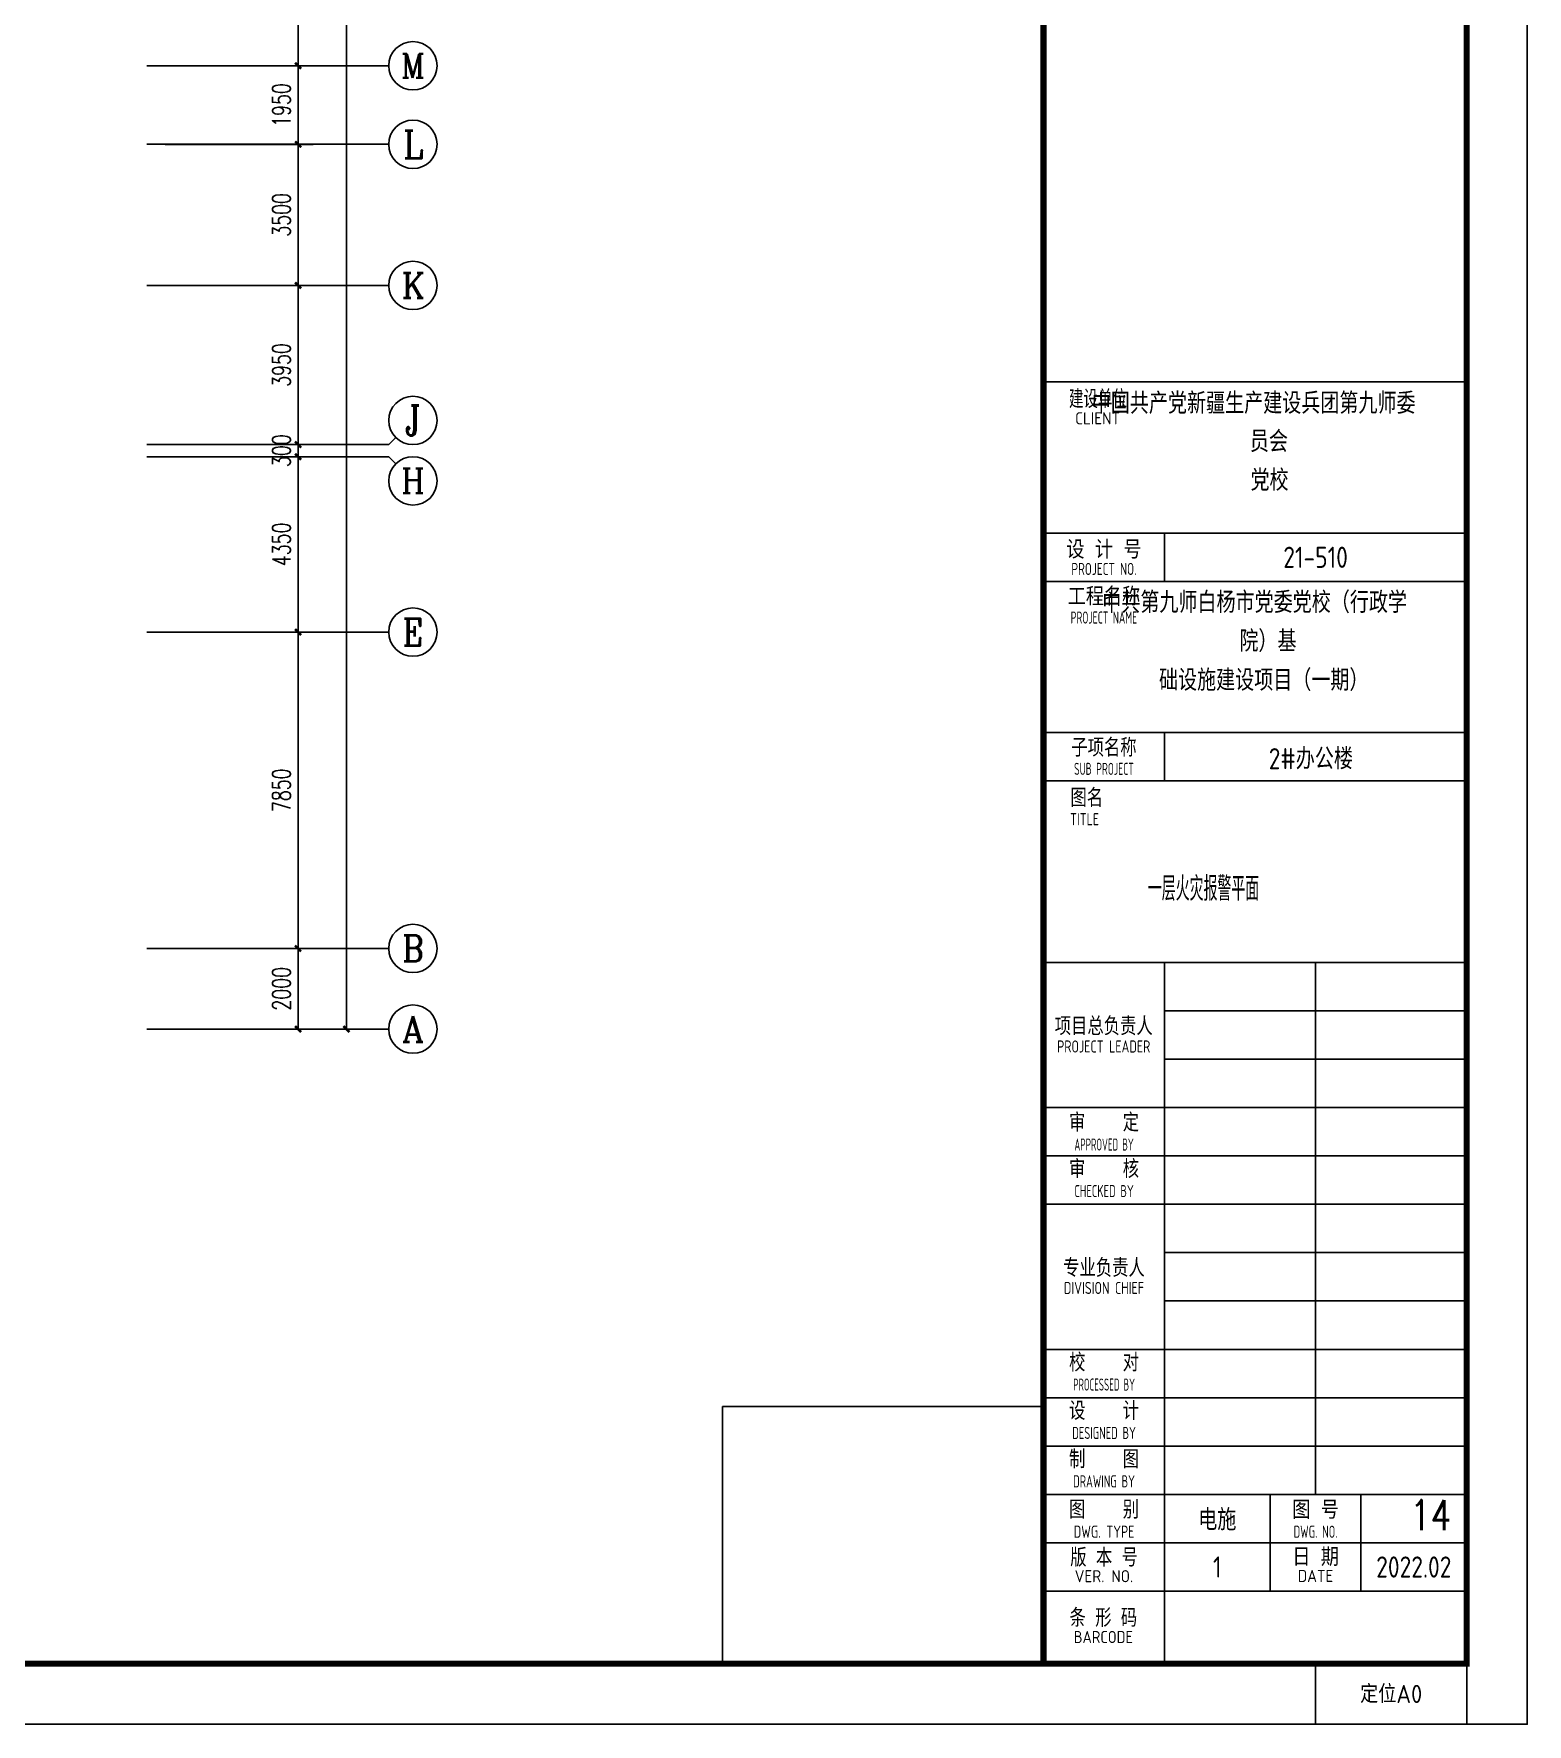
# Model space of a CAD drawing. Extents: x 101023 to 279373, y -114511 to 293844.
# Drawn here: x 242324 to 279373, y -114511 to -72574 of the extents above; entities that cross this region are included whole.
import ezdxf
from ezdxf.enums import TextEntityAlignment as Align

# ---------------------------------------------------------------- set-up
doc = ezdxf.new("R2010")
doc.units = 0
doc.header["$LTSCALE"] = 1000
doc.header["$MEASUREMENT"] = 0
for name, color, linetype in [('AXIS', 3, 'Continuous'), ('AXIS_TEXT', 7, 'Continuous'), ('BTTK', 7, 'Continuous'), ('BZ', 7, 'Continuous'), ('PUB_TITLE', 7, 'Continuous'), ('SIG_TEXT', 7, 'Continuous'), ('STAIR', 2, 'Continuous'), ('WALL', 2, 'Continuous')]:
    doc.layers.add(name, color=color, linetype=linetype)
doc.layers.add('条形码', color=7, linetype='Continuous', plot=False)
doc.layers.add('验收章', color=7, linetype='Continuous', plot=False)
doc.styles.add('_TCH_AXIS', font='COMPLEX', dxfattribs={"bigfont": 'GBCBIG'})
doc.styles.add('_TCH_DIM_T3', font='SIMPLEX', dxfattribs={"width": 0.705882, "bigfont": 'GBCBIG'})
doc.styles.add('_TEL_DIM', font='simplex.shx', dxfattribs={"width": 0.8, "height": 3.5, "bigfont": 'gbcbig.shx'})
doc.styles.add('COMPLEX', font='COMPLEX')
doc.styles.add('HZ(TK)', font='geniso.shx', dxfattribs={"width": 0.9, "bigfont": 'hztxt.shx'})
doc.dimstyles.new('_TCH_ARCH&&150', dxfattribs={"dimtxt": 446.25, "dimasz": 150, "dimexe": 375, "dimexo": 450, "dimgap": 189.375, "dimtad": 1, "dimdec": 0, "dimzin": 0, "dimdsep": 46, "dimtxsty": '_TCH_DIM_T3', "dimblk": 'ARCHTICK', "dimcen": 0.09, "dimclrt": 7, "dimazin": 2, "dimtfac": 1, "dimtdec": 0, "dimtix": 1, "dimtmove": 2, "dimatfit": 3, "dimfxl": 1, "dimtolj": 1, "dimtzin": 0, "dimarcsym": 0})

# ---------------------------------------------------------------- blocks, each defined once
blk = doc.blocks.new('vhtemplate_2020年新竖式图框_A0')
at = {"layer": 'BTTK'}
for p, q in [((1179, 222), (1109, 222)), ((1179, 197), (1109, 197)), ((1129, 197), (1129, 189)), ((1179, 189), (1109, 189)), ((1179, 164), (1109, 164)), ((1109, 164), (1109, 156)), ((1129, 164), (1129, 156)), ((1179, 156), (1109, 156)), ((1179, 126), (1109, 126)), ((1129, 126), (1129, 10)), ((1154, 126), (1154, 38)), ((1179, 118), (1129, 118)), ((1179, 110), (1129, 110)), ((1179, 102), (1109, 102)), ((1179, 94), (1109, 94)), ((1179, 86), (1109, 86)), ((1179, 78), (1129, 78)), ((1179, 70), (1129, 70)), ((1179, 62), (1109, 62)), ((1179, 54), (1109, 54)), ((1179, 46), (1109, 46)), ((1179, 38), (1109, 38)), ((1146.5, 38), (1146.5, 22)), ((1161.5, 38), (1161.5, 22)), ((1179, 30), (1109, 30)), ((1179, 22), (1109, 22))]:
    blk.add_line(p, q, dxfattribs=at)
at = {"layer": 'PUB_TITLE', "color": 7}
blk.add_lwpolyline([(0, 0), (1189, 0), (1189, 841), (0, 841)], close=True, dxfattribs=at)
at = {"layer": 'PUB_TITLE', "const_width": 1}
blk.add_lwpolyline([(25, 10), (1179, 10), (1179, 831), (25, 831)], close=True, dxfattribs=at)
blk.add_lwpolyline([(1109, 10), (1109, 831)], dxfattribs=at)
at = {"layer": '条形码'}
blk.add_lwpolyline([(1129, 22), (1179, 22), (1179, 10), (1129, 10)], close=True, dxfattribs=at)
at = {"layer": '验收章'}
for points in [[(1109, 10), (1055.93, 10), (1055.93, 52.53), (1109, 52.53)], [(1154, 10), (1179, 10), (1179, 0), (1154, 0)]]:
    blk.add_lwpolyline(points, close=True, dxfattribs=at)
at = {"layer": 'BTTK', "style": 'HZ(TK)'}
for s, height, width, p in [('建设单位', 3, 0.8, (1118.01, 219.17)), ('PROJECT NO.', 2, 0.75, (1119, 191.07)), ('PROJECT NAME', 2, 0.65, (1119, 183.03)), ('子项名称', 3, 0.9, (1119, 161.52)), ('SUB PROJECT', 2, 0.65, (1119, 158.01)), ('项目总负责人', 3, 0.9, (1118.96, 115.45)), ('PROJECT LEADER', 2, 0.8, (1118.96, 112.09)), ('审    定', 3, 0.9, (1119.02, 99.52)), ('APPROVED BY', 2, 0.6, (1119.02, 95.87)), ('审    核', 3, 0.9, (1119.02, 91.83)), ('CHECKED BY', 2, 0.7, (1119.02, 88.18)), ('专业负责人', 3, 0.9, (1119, 75.48)), ('DIVISION CHIEF', 2, 0.8, (1119, 72.15)), ('校    对', 3, 0.9, (1119.02, 59.83)), ('PROCESSED BY', 2, 0.6, (1119.02, 56.17)), ('设    计', 3, 0.9, (1119.02, 51.83)), ('DESIGNED BY', 2, 0.7, (1119.02, 48.17)), ('制    图', 3, 0.9, (1119.02, 43.83)), ('DRAWING BY', 2, 0.7, (1119.02, 40.17)), ('图    别', 3, 0.9, (1119.02, 35.5)), ('DWG. TYPE', 2, 0.8, (1119.02, 31.84)), ('DWG. NO.', 2, 0.7, (1154, 31.84)), ('版 本 号', 3, 0.9, (1119.02, 27.57)), ('条 形 码', 3, 0.9, (1118.9, 17.6)), ('BARCODE', 2, 0.95, (1118.9, 14.42))]:
    blk.add_text(s, height=height, dxfattribs=dict(at, width=width)).set_placement(p, align=Align.MIDDLE_CENTER)
for s, height, p in [('CLIENT', 2, (1117.95, 215.99)), ('设 计 号', 3, (1119, 194.28)), ('工程名称', 3, (1119, 186.52)), ('图 号', 3, (1154, 35.46)), ('日 期', 3, (1154, 27.67)), ('VER. NO.', 2, (1119, 24.48)), ('DATE', 2, (1154, 24.52))]:
    blk.add_text(s, height=height, dxfattribs=at).set_placement(p, align=Align.MIDDLE_CENTER)
for s, height, width, p in [('图名', 3, 0.9, (1113.46, 153.22)), ('TITLE', 2, 0.8, (1113.4, 149.68))]:
    blk.add_text(s, height=height, dxfattribs=dict(at, width=width)).set_placement(p, align=Align.MIDDLE_LEFT)
at = {"layer": 'BTTK', "color": 4, "style": 'HZ(TK)', "width": 0.9}
for tag, p in [('合作单位', (1144, 743.5)), ('建设单位', (1144, 209.5)), ('工程名称', (1144, 176.5)), ('子项名称', (1154, 160)), ('图纸名称', (1144, 141))]:
    blk.add_attdef(tag, text='', height=3.5, dxfattribs=at).set_placement(p, align=Align.MIDDLE_CENTER)
for tag, p in [('注册证书号', (1156.5, 309.01)), ('注册印章号', (1156.5, 301.01)), ('设计号', (1154, 193)), ('图别', (1137.75, 34)), ('图号', (1170.25, 34)), ('版本号', (1137.75, 26)), ('日期', (1170.25, 26))]:
    blk.add_attdef(tag, text='', height=3.5, dxfattribs=at).set_placement(p, align=Align.MIDDLE)
at = {"layer": '验收章', "style": 'HZ(TK)'}
blk.add_text('定位A0', height=3, dxfattribs=at).set_placement((1166.5, 5), align=Align.MIDDLE_CENTER)
blk = doc.blocks.new('_AXISO')
blk.add_circle((0, 0), 0.5)
at = {"layer": 'AXIS_TEXT', "style": 'COMPLEX', "width": 1.041667}
blk.add_attdef('A', text='', height=0.56, dxfattribs=at).set_placement((-0.25, -0.28), (0.25, -0.28), align=Align.FIT)
blk = doc.blocks.new('_ArchTick')
at = {"color": 0, "linetype": 'ByBlock', "const_width": 0.4}
blk.add_lwpolyline([(-0.5, -0.5), (0.5, 0.5)], dxfattribs=at)
blk = doc.blocks.new('*D60')
at = {"layer": 'AXIS', "color": 0, "lineweight": -2, "transparency": 16777216}
for p, q in [((1046908, 863592), (1051783, 863592)), ((1051408, 773292), (1051408, 863592)), ((1046908, 773292), (1051783, 773292))]:
    blk.add_line(p, q, dxfattribs=at)
at = {"layer": 'Defpoints', "color": 0, "transparency": 16777216}
for p in [(1046458, 863592), (1051408, 863592), (1046458, 773292)]:
    blk.add_point(p, dxfattribs=at)
at = {"layer": 'AXIS', "color": 0, "lineweight": -2, "transparency": 16777216, "xscale": 150, "yscale": 150, "zscale": 150}
for p, rotation in [((1051408, 863592), 90), ((1051408, 773292), 270)]:
    blk.add_blockref('_ArchTick', p, dxfattribs=dict(at, rotation=rotation))
at = {"layer": 'AXIS', "color": 7, "transparency": 16777216, "insert": (1050996, 818442), "char_height": 446.2, "attachment_point": 5, "rotation": 90, "style": '_TCH_DIM_T3'}
blk.add_mtext('\\A1;90300', dxfattribs=at)
blk = doc.blocks.new('*D61')
at = {"layer": 'AXIS', "color": 0, "lineweight": -2, "transparency": 16777216}
for p, q in [((1046908, 775292), (1050583, 775292)), ((1050208, 773292), (1050208, 775292)), ((1046908, 773292), (1050583, 773292))]:
    blk.add_line(p, q, dxfattribs=at)
at = {"layer": 'Defpoints', "color": 0, "transparency": 16777216}
for p in [(1046458, 775292), (1050208, 775292), (1046458, 773292)]:
    blk.add_point(p, dxfattribs=at)
at = {"layer": 'AXIS', "color": 0, "lineweight": -2, "transparency": 16777216, "xscale": 150, "yscale": 150, "zscale": 150}
for p, rotation in [((1050208, 775292), 90), ((1050208, 773292), 270)]:
    blk.add_blockref('_ArchTick', p, dxfattribs=dict(at, rotation=rotation))
at = {"layer": 'AXIS', "color": 7, "transparency": 16777216, "insert": (1049796, 774292), "char_height": 446.2, "attachment_point": 5, "rotation": 90, "style": '_TCH_DIM_T3'}
blk.add_mtext('\\A1;2000', dxfattribs=at)
blk = doc.blocks.new('*D62')
at = {"layer": 'AXIS', "color": 0, "lineweight": -2, "transparency": 16777216}
for p, q in [((1046908, 783142), (1050583, 783142)), ((1050208, 775292), (1050208, 783142)), ((1046908, 775292), (1050583, 775292))]:
    blk.add_line(p, q, dxfattribs=at)
at = {"layer": 'Defpoints', "color": 0, "transparency": 16777216}
for p in [(1046458, 783142), (1050208, 783142), (1046458, 775292)]:
    blk.add_point(p, dxfattribs=at)
at = {"layer": 'AXIS', "color": 0, "lineweight": -2, "transparency": 16777216, "xscale": 150, "yscale": 150, "zscale": 150}
for p, rotation in [((1050208, 783142), 90), ((1050208, 775292), 270)]:
    blk.add_blockref('_ArchTick', p, dxfattribs=dict(at, rotation=rotation))
at = {"layer": 'AXIS', "color": 7, "transparency": 16777216, "insert": (1049796, 779217), "char_height": 446.2, "attachment_point": 5, "rotation": 90, "style": '_TCH_DIM_T3'}
blk.add_mtext('\\A1;7850', dxfattribs=at)
blk = doc.blocks.new('*D63')
at = {"layer": 'AXIS', "color": 0, "lineweight": -2, "transparency": 16777216}
for p, q in [((1046908, 787492), (1050583, 787492)), ((1050208, 783142), (1050208, 787492)), ((1046908, 783142), (1050583, 783142))]:
    blk.add_line(p, q, dxfattribs=at)
at = {"layer": 'Defpoints', "color": 0, "transparency": 16777216}
for p in [(1046458, 787492), (1050208, 787492), (1046458, 783142)]:
    blk.add_point(p, dxfattribs=at)
at = {"layer": 'AXIS', "color": 0, "lineweight": -2, "transparency": 16777216, "xscale": 150, "yscale": 150, "zscale": 150}
for p, rotation in [((1050208, 787492), 90), ((1050208, 783142), 270)]:
    blk.add_blockref('_ArchTick', p, dxfattribs=dict(at, rotation=rotation))
at = {"layer": 'AXIS', "color": 7, "transparency": 16777216, "insert": (1049796, 785317), "char_height": 446.2, "attachment_point": 5, "rotation": 90, "style": '_TCH_DIM_T3'}
blk.add_mtext('\\A1;4350', dxfattribs=at)
blk = doc.blocks.new('*D64')
at = {"layer": 'AXIS', "color": 0, "lineweight": -2, "transparency": 16777216}
for p, q in [((1046908, 787792), (1050583, 787792)), ((1050208, 787792), (1050208, 787942)), ((1050208, 787492), (1050208, 787792)), ((1046908, 787492), (1050583, 787492)), ((1050208, 787492), (1050208, 787342))]:
    blk.add_line(p, q, dxfattribs=at)
at = {"layer": 'Defpoints', "color": 0, "transparency": 16777216}
for p in [(1046458, 787792), (1050208, 787792), (1046458, 787492)]:
    blk.add_point(p, dxfattribs=at)
at = {"layer": 'AXIS', "color": 0, "lineweight": -2, "transparency": 16777216, "xscale": 150, "yscale": 150, "zscale": 150}
for p, rotation in [((1050208, 787792), 270), ((1050208, 787492), 90)]:
    blk.add_blockref('_ArchTick', p, dxfattribs=dict(at, rotation=rotation))
at = {"layer": 'AXIS', "color": 7, "transparency": 16777216, "insert": (1049796, 787642), "char_height": 446.2, "attachment_point": 5, "rotation": 90, "style": '_TCH_DIM_T3'}
blk.add_mtext('\\A1;300', dxfattribs=at)
blk = doc.blocks.new('*D65')
at = {"layer": 'AXIS', "color": 0, "lineweight": -2, "transparency": 16777216}
for p, q in [((1046908, 791742), (1050583, 791742)), ((1050208, 787792), (1050208, 791742)), ((1046908, 787792), (1050583, 787792))]:
    blk.add_line(p, q, dxfattribs=at)
at = {"layer": 'Defpoints', "color": 0, "transparency": 16777216}
for p in [(1046458, 791742), (1050208, 791742), (1046458, 787792)]:
    blk.add_point(p, dxfattribs=at)
at = {"layer": 'AXIS', "color": 0, "lineweight": -2, "transparency": 16777216, "xscale": 150, "yscale": 150, "zscale": 150}
for p, rotation in [((1050208, 791742), 90), ((1050208, 787792), 270)]:
    blk.add_blockref('_ArchTick', p, dxfattribs=dict(at, rotation=rotation))
at = {"layer": 'AXIS', "color": 7, "transparency": 16777216, "insert": (1049796, 789767), "char_height": 446.2, "attachment_point": 5, "rotation": 90, "style": '_TCH_DIM_T3'}
blk.add_mtext('\\A1;3950', dxfattribs=at)
blk = doc.blocks.new('*D66')
at = {"layer": 'AXIS', "color": 0, "lineweight": -2, "transparency": 16777216}
for p, q in [((1046908, 795242), (1050583, 795242)), ((1050208, 791742), (1050208, 795242)), ((1046908, 791742), (1050583, 791742))]:
    blk.add_line(p, q, dxfattribs=at)
at = {"layer": 'Defpoints', "color": 0, "transparency": 16777216}
for p in [(1046458, 795242), (1050208, 795242), (1046458, 791742)]:
    blk.add_point(p, dxfattribs=at)
at = {"layer": 'AXIS', "color": 0, "lineweight": -2, "transparency": 16777216, "xscale": 150, "yscale": 150, "zscale": 150}
for p, rotation in [((1050208, 795242), 90), ((1050208, 791742), 270)]:
    blk.add_blockref('_ArchTick', p, dxfattribs=dict(at, rotation=rotation))
at = {"layer": 'AXIS', "color": 7, "transparency": 16777216, "insert": (1049796, 793492), "char_height": 446.2, "attachment_point": 5, "rotation": 90, "style": '_TCH_DIM_T3'}
blk.add_mtext('\\A1;3500', dxfattribs=at)
blk = doc.blocks.new('*D67')
at = {"layer": 'AXIS', "color": 0, "lineweight": -2, "transparency": 16777216}
for p, q in [((1046908, 797192), (1050583, 797192)), ((1050208, 795242), (1050208, 797192)), ((1046908, 795242), (1050583, 795242))]:
    blk.add_line(p, q, dxfattribs=at)
at = {"layer": 'Defpoints', "color": 0, "transparency": 16777216}
for p in [(1046458, 797192), (1050208, 797192), (1046458, 795242)]:
    blk.add_point(p, dxfattribs=at)
at = {"layer": 'AXIS', "color": 0, "lineweight": -2, "transparency": 16777216, "xscale": 150, "yscale": 150, "zscale": 150}
for p, rotation in [((1050208, 797192), 90), ((1050208, 795242), 270)]:
    blk.add_blockref('_ArchTick', p, dxfattribs=dict(at, rotation=rotation))
at = {"layer": 'AXIS', "color": 7, "transparency": 16777216, "insert": (1049796, 796217), "char_height": 446.2, "attachment_point": 5, "rotation": 90, "style": '_TCH_DIM_T3'}
blk.add_mtext('\\A1;1950', dxfattribs=at)
blk = doc.blocks.new('*D68')
at = {"layer": 'AXIS', "color": 0, "lineweight": -2, "transparency": 16777216}
for p, q in [((1046908, 802842), (1050583, 802842)), ((1050208, 797192), (1050208, 802842)), ((1046908, 797192), (1050583, 797192))]:
    blk.add_line(p, q, dxfattribs=at)
at = {"layer": 'Defpoints', "color": 0, "transparency": 16777216}
for p in [(1046458, 802842), (1050208, 802842), (1046458, 797192)]:
    blk.add_point(p, dxfattribs=at)
at = {"layer": 'AXIS', "color": 0, "lineweight": -2, "transparency": 16777216, "xscale": 150, "yscale": 150, "zscale": 150}
for p, rotation in [((1050208, 802842), 90), ((1050208, 797192), 270)]:
    blk.add_blockref('_ArchTick', p, dxfattribs=dict(at, rotation=rotation))
at = {"layer": 'AXIS', "color": 7, "transparency": 16777216, "insert": (1049796, 800017), "char_height": 446.2, "attachment_point": 5, "rotation": 90, "style": '_TCH_DIM_T3'}
blk.add_mtext('\\A1;5650', dxfattribs=at)
blk = doc.blocks.new('ERT')
at = {"layer": 'AXIS'}
for p, q in [((1046458.2, 797192.1), (1052458.2, 797192.1)), ((1046458.2, 795242.1), (1052458.2, 795242.1)), ((1046458.2, 791742.1), (1052458.2, 791742.1)), ((1046458.2, 787792.1), (1052458.2, 787792.1)), ((1052633.9, 787967.8), (1052458.2, 787792.1)), ((1046458.2, 787492.1), (1052458.2, 787492.1)), ((1052633.9, 787316.3), (1052458.2, 787492.1)), ((1046458.2, 783142.1), (1052458.2, 783142.1)), ((1046458.2, 775292.1), (1052458.2, 775292.1)), ((1046458.2, 773292.1), (1052458.2, 773292.1))]:
    blk.add_line(p, q, dxfattribs=at)
ref = blk.add_blockref('_AXISO', (1053058.2, 797192.1), dxfattribs=dict(at, xscale=1200, yscale=1200, zscale=1200))
ref.add_attrib('A', 'M', dxfattribs={"layer": 'AXIS_TEXT', "height": 594, "style": '_TCH_AXIS'}).set_placement((1052761.2, 796895.1), (1053355.2, 796895.1), align=Align.FIT)
ref = blk.add_blockref('_AXISO', (1053058.2, 795242.1), dxfattribs=dict(at, xscale=1200, yscale=1200, zscale=1200))
ref.add_attrib('A', 'L', dxfattribs={"layer": 'AXIS_TEXT', "height": 683.5, "style": '_TCH_AXIS'}).set_placement((1052814.1, 794900.3), (1053302.3, 794900.3), align=Align.FIT)
ref = blk.add_blockref('_AXISO', (1053058.2, 791742.1), dxfattribs=dict(at, xscale=1200, yscale=1200, zscale=1200))
ref.add_attrib('A', 'K', dxfattribs={"layer": 'AXIS_TEXT', "height": 622.9, "style": '_TCH_AXIS'}).set_placement((1052776.4, 791430.6), (1053340, 791430.6), align=Align.FIT)
ref = blk.add_blockref('_AXISO', (1053058.2, 788392.1), dxfattribs=dict(at, xscale=1200, yscale=1200, zscale=1200))
ref.add_attrib('A', 'J', dxfattribs={"layer": 'AXIS_TEXT', "height": 744.1, "style": '_TCH_AXIS'}).set_placement((1052863.3, 788020), (1053253.1, 788020), align=Align.FIT)
ref = blk.add_blockref('_AXISO', (1053058.2, 786892.1), dxfattribs=dict(at, xscale=1200, yscale=1200, zscale=1200))
ref.add_attrib('A', 'H', dxfattribs={"layer": 'AXIS_TEXT', "height": 608.3, "style": '_TCH_AXIS'}).set_placement((1052768.5, 786587.9), (1053347.9, 786587.9), align=Align.FIT)
ref = blk.add_blockref('_AXISO', (1053058.2, 783142.1), dxfattribs=dict(at, xscale=1200, yscale=1200, zscale=1200))
ref.add_attrib('A', 'E', dxfattribs={"layer": 'AXIS_TEXT', "height": 668.2, "style": '_TCH_AXIS'}).set_placement((1052803.7, 782808), (1053312.7, 782808), align=Align.FIT)
ref = blk.add_blockref('_AXISO', (1053058.2, 775292.1), dxfattribs=dict(at, xscale=1200, yscale=1200, zscale=1200))
ref.add_attrib('A', 'B', dxfattribs={"layer": 'AXIS_TEXT', "height": 652.9, "style": '_TCH_AXIS'}).set_placement((1052793.9, 774965.6), (1053322.5, 774965.6), align=Align.FIT)
ref = blk.add_blockref('_AXISO', (1053058.2, 773292.1), dxfattribs=dict(at, xscale=1200, yscale=1200, zscale=1200))
ref.add_attrib('A', 'A', dxfattribs={"layer": 'AXIS_TEXT', "height": 637.8, "style": '_TCH_AXIS'}).set_placement((1052784.9, 772973.2), (1053331.5, 772973.2), align=Align.FIT)
for p1, p2, distance, picture, middle in [((1046458.2, 773292.1), (1046458.2, 863592.1), -4950, '*D60', (1050995.7, 818442.1)), ((1046458.2, 797192.1), (1046458.2, 802842.1), -3750, '*D68', (1049795.7, 800017.1)), ((1046458.2, 795242.1), (1046458.2, 797192.1), -3750, '*D67', (1049795.7, 796217.1)), ((1046458.2, 791742.1), (1046458.2, 795242.1), -3750, '*D66', (1049795.7, 793492.1)), ((1046458.2, 787792.1), (1046458.2, 791742.1), -3750, '*D65', (1049795.7, 789767.1)), ((1046458.2, 787492.1), (1046458.2, 787792.1), -3750, '*D64', (1049795.7, 787642.1)), ((1046458.2, 783142.1), (1046458.2, 787492.1), -3750, '*D63', (1049795.7, 785317.1)), ((1046458.2, 775292.1), (1046458.2, 783142.1), -3750, '*D62', (1049795.7, 779217.1)), ((1046458.2, 773292.1), (1046458.2, 775292.1), -3750, '*D61', (1049795.7, 774292.1))]:
    dim = blk.add_aligned_dim(p1=p1, p2=p2, distance=distance, dimstyle='_TCH_ARCH&&150', dxfattribs=at)
    dim.commit()
    dim.dimension.update_dxf_attribs({"geometry": picture, "text_midpoint": middle})
blk = doc.blocks.new('A$C40CE5D7B')
at = {"layer": 'WALL'}
blk.add_blockref('ERT', (-917658, -755022), dxfattribs=at)

msp = doc.modelspace()

# ---------------------------------------------------------------- block references
at = {"layer": 'STAIR'}
msp.add_blockref('A$C40CE5D7B', (116330, -115536), dxfattribs=at)
at = {"layer": 'WALL'}
ref = msp.add_blockref('vhtemplate_2020年新竖式图框_A0', (101023, -114511), dxfattribs=dict(at, xscale=150, yscale=150, zscale=150))
ref.add_attrib('建设单位_001', '中国共产党新疆生产建设兵团第九师委', (268571, -82002), dxfattribs={"layer": 'BTTK', "color": 4, "height": 525, "style": 'HZ(TK)', "width": 0.9})
ref.add_attrib('工程名称_001', '中共第九师白杨市党委党校（行政学', (268831, -86942), dxfattribs={"layer": 'BTTK', "color": 4, "height": 525, "style": 'HZ(TK)', "width": 0.9})
ref.add_attrib('子项名称_001', '2#办公楼', (272961, -90820), dxfattribs={"layer": 'BTTK', "color": 4, "height": 525, "style": 'HZ(TK)', "width": 0.9})
ref.add_attrib('设计号', '21-510', dxfattribs={"layer": 'BTTK', "color": 4, "height": 525, "style": 'HZ(TK)', "width": 0.9}).set_placement((274123, -85561), align=Align.MIDDLE)
ref.add_attrib('图别', '电施', dxfattribs={"layer": 'BTTK', "color": 4, "height": 525, "style": 'HZ(TK)', "width": 0.9}).set_placement((271685, -109411), align=Align.MIDDLE)
ref.add_attrib('版本号', '1', dxfattribs={"layer": 'BTTK', "color": 4, "height": 525, "style": 'HZ(TK)', "width": 0.9}).set_placement((271685, -110611), align=Align.MIDDLE)
ref.add_attrib('日期', '2022.02', dxfattribs={"layer": 'BTTK', "color": 4, "height": 525, "style": 'HZ(TK)', "width": 0.9}).set_placement((276560, -110611), align=Align.MIDDLE)
ref.add_attrib('建设单位_002', '员会', (272493, -82950), dxfattribs={"layer": 'BTTK', "color": 4, "height": 525, "style": 'HZ(TK)', "width": 0.9})
ref.add_attrib('建设单位_003', '党校', (272508, -83912), dxfattribs={"layer": 'BTTK', "color": 4, "height": 525, "style": 'HZ(TK)', "width": 0.9})
ref.add_attrib('工程名称_002', '院）基', (272233, -87905), dxfattribs={"layer": 'BTTK', "color": 4, "height": 525, "style": 'HZ(TK)', "width": 0.9})
ref.add_attrib('工程名称_003', '础设施建设项目（一期）', (270238, -88872), dxfattribs={"layer": 'BTTK', "color": 4, "height": 525, "style": 'HZ(TK)', "width": 0.9})

# ---------------------------------------------------------------- texts
at = {"layer": 'BZ', "style": '_TEL_DIM', "width": 0.8}
msp.add_text('一层火灾报警平面', height=600, dxfattribs=at).set_placement((269961, -94082))
at = {"layer": 'SIG_TEXT', "color": 0, "style": '_TEL_DIM', "width": 0.8}
msp.add_text('14', height=750, dxfattribs=at).set_placement((276464, -109700))

doc.saveas('drawing.dxf')
